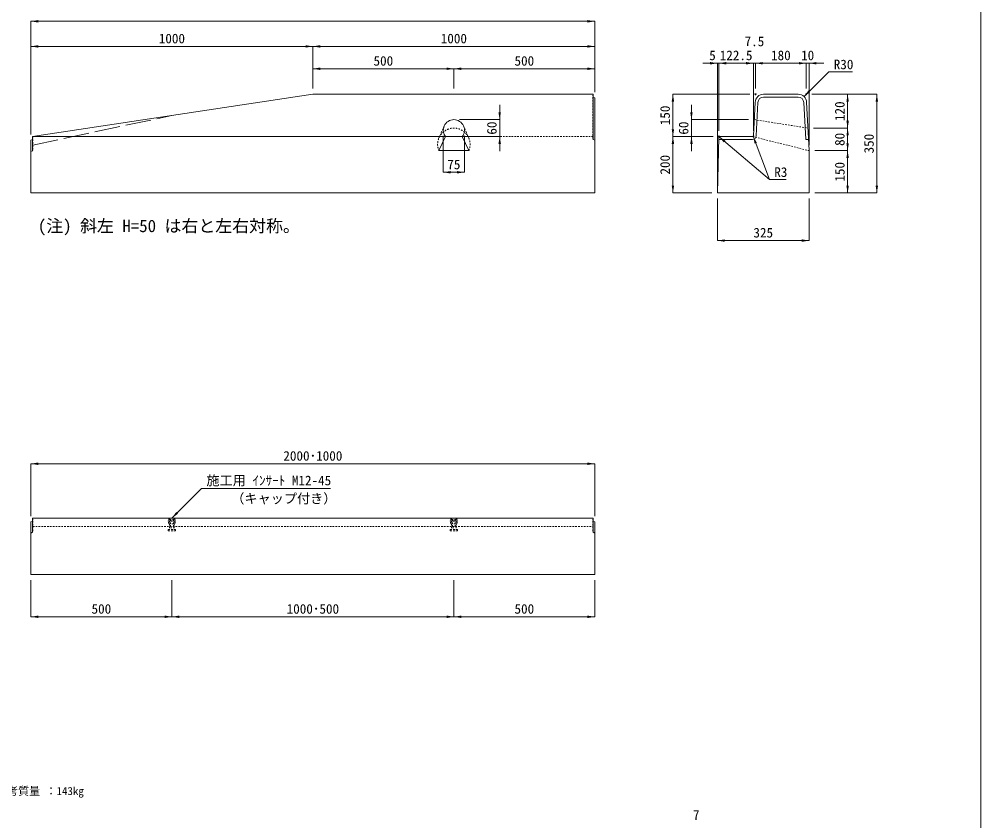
# Model space of a CAD drawing. Units: millimetres at full size; some dimension numbers follow another scale. Extents: x 15356 to 28345, y 158 to 12089.
# Drawn here: x 17606 to 21016, y 3418 to 6262 of the extents above; entities that cross this region are included whole.
import ezdxf
from ezdxf.enums import TextEntityAlignment as Align

# ---------------------------------------------------------------- set-up
doc = ezdxf.new("R2010")
doc.units = ezdxf.units.MM
doc.header["$LTSCALE"] = 15
doc.linetypes.add('DASHED', pattern=[7.5, 6, -1.5])
doc.linetypes.add('USER1', pattern=[0.675, 0.375, -0.3])
for name, color, linetype, lineweight in [('(0-0)', 7, 'Continuous', 13), ('寸法線', 7, 'Continuous', 9), ('本体', 2, 'Continuous', 20), ('枠', 5, 'Continuous', 5), ('補助線', 8, 'Continuous', 13), ('ｲﾝｻｰﾄ', 3, 'USER1', 5)]:
    doc.layers.add(name, color=color, linetype=linetype, lineweight=lineweight)
doc.styles.add('ＭＳ ゴシック', font='')
doc.styles.get('ＭＳ ゴシック').set_extended_font_data('MS Gothic')

# ---------------------------------------------------------------- blocks, each defined once
blk = doc.blocks.new('filled_arrow')
at = {"color": 0, "linetype": 'Continuous', "lineweight": -2}
blk.add_solid([(7.5, 1.25), (0, 0), (7.5, -1.25)], dxfattribs=at)

msp = doc.modelspace()

# ---------------------------------------------------------------- linework, layer by layer
at = {"layer": '(0-0)', "color": 2}
msp.add_line((20206.42, 5845.54), (20203.92, 5845.54), dxfattribs=at)
at = {"layer": '寸法線'}
for p, q in [((17647.02, 6254.45), (19647.02, 6254.45)), ((17647.02, 5852.54), (17647.02, 6254.45)), ((19647.02, 6002.54), (19647.02, 6254.45)), ((17647.02, 6165.37), (18647.02, 6165.37)), ((17647.02, 5852.54), (17647.02, 6165.37)), ((18647.02, 6015.55), (18647.02, 6165.37)), ((18647.02, 6165.37), (19647.02, 6165.37)), ((18647.02, 6015.55), (18647.02, 6165.37)), ((19647.02, 6002.54), (19647.02, 6165.37)), ((20138.77, 6105.61), (20029.77, 6105.61)), ((20235.27, 6105.61), (20060.77, 6105.61)), ((20081.77, 5665.54), (20081.77, 6105.61)), ((20086.77, 5865.54), (20086.77, 6105.61)), ((20086.77, 5865.54), (20086.77, 6105.61)), ((20268.77, 6105.61), (20157.27, 6105.61)), ((20209.27, 5865.54), (20209.27, 6105.61)), ((20209.27, 5865.54), (20209.27, 6105.61)), ((20396.77, 6105.61), (20216.77, 6105.61)), ((20216.77, 6015.54), (20216.77, 6105.61)), ((20216.77, 6015.54), (20216.77, 6105.61)), ((20458.77, 6105.61), (20344.77, 6105.61)), ((20396.77, 6015.54), (20396.77, 6105.61)), ((20396.77, 6015.54), (20396.77, 6105.61)), ((20406.77, 5815.54), (20406.77, 6105.61)), ((18647.02, 6086.08), (19147.02, 6086.08)), ((18647.02, 6015.55), (18647.02, 6086.08)), ((19147.02, 6015.55), (19147.02, 6086.08)), ((19147.02, 6086.08), (19647.02, 6086.08)), ((19147.02, 6015.55), (19147.02, 6086.08)), ((19647.02, 6002.54), (19647.02, 6086.08)), ((19923.93, 5845.54), (19923.93, 5995.54)), ((20196.77, 5995.54), (19923.93, 5995.54)), ((20416.77, 5995.54), (20543.51, 5995.54)), ((20416.77, 5995.54), (20647.06, 5995.54)), ((20543.51, 5875.54), (20543.51, 5995.54)), ((20647.06, 5645.54), (20647.06, 5995.54)), ((19309.59, 5793.54), (19309.59, 5957.54)), ((19989.69, 5793.54), (19989.69, 5957.54)), ((19167.02, 5905.54), (19309.59, 5905.54)), ((20192.27, 5905.54), (19989.69, 5905.54)), ((20422.77, 5875.54), (20543.51, 5875.54)), ((20422.77, 5875.54), (20543.51, 5875.54)), ((20543.51, 5795.54), (20543.51, 5875.54)), ((19109.52, 5848.04), (19109.52, 5718.82)), ((19184.52, 5848.04), (19184.52, 5718.82)), ((19197.02, 5845.54), (19309.59, 5845.54)), ((19923.93, 5645.54), (19923.93, 5845.54)), ((20066.77, 5845.54), (19923.93, 5845.54)), ((20066.77, 5845.54), (19923.93, 5845.54)), ((20066.77, 5845.54), (19989.69, 5845.54)), ((20426.77, 5795.54), (20543.51, 5795.54)), ((20426.77, 5795.54), (20543.51, 5795.54)), ((20543.51, 5645.54), (20543.51, 5795.54)), ((19109.52, 5718.82), (19184.52, 5718.82)), ((20061.77, 5645.54), (19923.93, 5645.54)), ((20426.77, 5645.54), (20543.51, 5645.54)), ((20426.77, 5645.54), (20647.06, 5645.54)), ((20081.77, 5625.54), (20081.77, 5476.55)), ((20406.77, 5625.54), (20406.77, 5476.55)), ((20081.77, 5476.55), (20406.77, 5476.55)), ((17647.02, 4684.78), (19647.02, 4684.78)), ((17647.02, 4499.05), (17647.02, 4684.78)), ((19647.02, 4499.05), (19647.02, 4684.78)), ((17647.02, 4272.05), (17647.02, 4141.95)), ((18147.02, 4272.05), (18147.02, 4141.95)), ((18147.02, 4272.05), (18147.02, 4141.95)), ((19147.02, 4272.05), (19147.02, 4141.95)), ((19147.02, 4272.05), (19147.02, 4141.95)), ((19647.02, 4272.05), (19647.02, 4141.95)), ((17647.02, 4141.95), (18147.02, 4141.95)), ((18147.02, 4141.95), (19147.02, 4141.95)), ((19147.02, 4141.95), (19647.02, 4141.95))]:
    msp.add_line(p, q, dxfattribs=at)
for points in [[(20388.91, 5987.28), (20476.97, 6075.34), (20484.17, 6075.34), (20560.32, 6075.34)], [(20087.36, 5844.93), (20266.18, 5693.41), (20273.38, 5693.41), (20325.23, 5693.41)], [(20208.49, 5846.37), (20266.18, 5693.41), (20273.38, 5693.41), (20325.23, 5693.41)], [(18147.02, 4492.05), (18252.42, 4597.45), (18259.62, 4597.45), (18709.11, 4597.45)]]:
    msp.add_lwpolyline(points, dxfattribs=at)
at = {"layer": '本体'}
for p, q in [((17653.02, 5845.54), (18647.02, 5995.55)), ((18647.02, 5995.55), (19641.02, 5995.55)), ((19641.02, 5995.55), (19641.02, 5985.12)), ((19641.06, 5985.1), (19647.02, 5982.54)), ((19647.02, 5982.54), (19647.02, 5645.54)), ((20368.23, 5995.54), (20245.31, 5995.54)), ((20209.41, 5848.39), (20215.35, 5967.04)), ((20398.2, 5967.04), (20406.77, 5795.54)), ((17652.98, 5835.1), (17647.02, 5832.54)), ((17647.02, 5832.54), (17647.02, 5645.54)), ((17653.02, 5845.54), (17653.02, 5835.11)), ((20086.7, 5842.62), (20081.77, 5645.54)), ((20089.7, 5845.54), (20206.42, 5845.54)), ((20406.77, 5795.54), (20406.77, 5645.54)), ((19647.02, 5645.54), (17647.02, 5645.54)), ((20081.77, 5645.54), (20406.77, 5645.54)), ((17652.98, 4481.6), (17647.02, 4479.05)), ((17647.02, 4479.05), (17647.02, 4292.05)), ((17653.02, 4492.05), (17653.02, 4481.62)), ((19641.02, 4492.05), (17653.02, 4492.05)), ((19641.02, 4492.05), (19641.02, 4481.62)), ((19641.06, 4481.6), (19647.02, 4479.05)), ((19647.02, 4479.05), (19647.02, 4292.05)), ((17647.02, 4292.05), (19647.02, 4292.05))]:
    msp.add_line(p, q, dxfattribs=at)
at = {"layer": '本体', "color": 4, "linetype": 'USER1', "lineweight": 5}
for p, q in [((19641.02, 5995.55), (19640.02, 5985.54)), ((19640.02, 5985.54), (19641.06, 5985.1)), ((19640.02, 5985.54), (19640.02, 5835.54)), ((17654.02, 5835.54), (17652.98, 5835.1)), ((17653.02, 5845.54), (17654.02, 5835.54)), ((17654.02, 5835.54), (17654.02, 5795.54)), ((19640.02, 5835.54), (19641.02, 5835.11)), ((17654.02, 5795.54), (17653.02, 5795.12)), ((17654.02, 4482.05), (17652.98, 4481.6)), ((17653.02, 4492.05), (17654.02, 4482.05)), ((17654.02, 4482.05), (17654.02, 4442.05)), ((19641.02, 4492.05), (19640.02, 4482.05)), ((19640.02, 4482.05), (19641.06, 4481.6)), ((19640.02, 4482.05), (19640.02, 4442.05)), ((17654.02, 4442.05), (17653.02, 4441.62)), ((19640.02, 4442.05), (19641.02, 4441.62))]:
    msp.add_line(p, q, dxfattribs=at)
at = {"layer": '本体', "lineweight": 5}
for p, q in [((19641.02, 5985.12), (19641.02, 5835.11)), ((17653.02, 5835.11), (17653.02, 5795.12)), ((19641.02, 5835.11), (19647.02, 5832.54)), ((17653.02, 5795.12), (17647.02, 5792.54)), ((17653.02, 4481.62), (17653.02, 4441.62)), ((19641.02, 4481.62), (19641.02, 4441.62)), ((17653.02, 4441.62), (17647.02, 4439.05)), ((19641.02, 4441.62), (19647.02, 4439.05))]:
    msp.add_line(p, q, dxfattribs=at)
at = {"layer": '本体', "color": 4, "lineweight": 5}
for p, q in [((20368.23, 5985.55), (20245.31, 5985.55)), ((20219.4, 5847.89), (20225.33, 5966.54)), ((20388.21, 5966.54), (20394.76, 5835.54)), ((20089.45, 5835.54), (20206.42, 5835.54)), ((20394.76, 5835.54), (20404.77, 5835.54))]:
    msp.add_line(p, q, dxfattribs=at)
at = {"layer": '本体', "linetype": 'DASHED', "lineweight": 9}
msp.add_line((17654.02, 5815.55), (18147.02, 5920.09), dxfattribs=at)
at = {"layer": '本体', "linetype": 'USER1', "lineweight": 9}
for p, q in [((20212.27, 5905.54), (20402.77, 5875.54)), ((19112.65, 5883.04), (19094.32, 5841.04)), ((19181.39, 5883.04), (19199.72, 5841.04)), ((19641.02, 5845.54), (19309.59, 5845.54)), ((20206.42, 5845.54), (20406.77, 5795.54)), ((17654.02, 4462.05), (19641.02, 4462.05))]:
    msp.add_line(p, q, dxfattribs=at)
at = {"layer": '本体', "lineweight": 9}
for p, q in [((19250.61, 5845.54), (17653.02, 5845.54)), ((19117.02, 5845.54), (19094.1, 5795.54)), ((19117.02, 5845.54), (19177.02, 5845.54)), ((19177.02, 5845.54), (19199.94, 5795.54)), ((19199.94, 5795.54), (19094.1, 5795.54))]:
    msp.add_line(p, q, dxfattribs=at)
at = {"layer": '本体'}
for centre, radius, start, end in [((20245.31, 5965.54), 30, 90, 177.13808), ((20368.23, 5965.54), 30, 2.86246, 90), ((20089.7, 5842.54), 3, 90, 178.56789), ((20206.42, 5848.54), 3, 270, 357.13808)]:
    msp.add_arc(centre, radius, start, end, dxfattribs=at)
at = {"layer": '本体', "color": 4, "lineweight": 5}
for centre, radius, start, end in [((20245.31, 5965.54), 20, 90, 177.13785), ((20368.23, 5965.54), 20, 2.86273, 90), ((20089.45, 5832.54), 3, 90, 178.56967), ((20206.42, 5848.54), 13, 270, 357.13901)]:
    msp.add_arc(centre, radius, start, end, dxfattribs=at)
at = {"layer": '本体', "lineweight": 9}
for start, end in [(350.79361, 189.20639), (189.20639, 216.86649), (323.13351, 350.79361)]:
    msp.add_arc((19147.02, 5868.04), 37.5, start, end, dxfattribs=at)
at = {"layer": '本体', "linetype": 'USER1', "lineweight": 9}
msp.add_arc((19147.02, 5818.04), 57.5, 336.96643, 203.03357, dxfattribs=at)
at = {"layer": '枠', "lineweight": 20}
msp.add_line((21015.7, 1720.43), (21015.7, 8720.43), dxfattribs=at)
at = {"layer": '補助線'}
for centre in [(20216.77, 5995.54), (20396.77, 5995.54), (20086.77, 5845.54), (20209.27, 5845.54)]:
    msp.add_circle(centre, 2, dxfattribs=at)
at = {"layer": 'ｲﾝｻｰﾄ'}
for p, q in [((18133.77, 4482.8), (18133.77, 4481.3)), ((18133.77, 4482.8), (18160.27, 4482.8)), ((18133.77, 4481.3), (18160.27, 4481.3)), ((18136.27, 4492.05), (18135.02, 4482.8)), ((18136.27, 4472.05), (18135.02, 4481.3)), ((18136.27, 4492.05), (18157.77, 4492.05)), ((18136.27, 4472.05), (18157.77, 4472.05)), ((18138.77, 4492.05), (18138.77, 4451.05)), ((18138.77, 4487.05), (18155.27, 4487.05)), ((18141.77, 4487.05), (18141.77, 4457.05)), ((18152.27, 4487.05), (18152.27, 4457.05)), ((18155.27, 4492.05), (18155.27, 4451.05)), ((18157.77, 4492.05), (18159.02, 4482.8)), ((18157.77, 4472.05), (18159.02, 4481.3)), ((18160.27, 4482.8), (18160.27, 4481.3)), ((19133.77, 4482.8), (19133.77, 4481.3)), ((19133.77, 4482.8), (19160.27, 4482.8)), ((19133.77, 4481.3), (19160.27, 4481.3)), ((19136.27, 4492.05), (19135.02, 4482.8)), ((19136.27, 4472.05), (19135.02, 4481.3)), ((19136.27, 4492.05), (19157.77, 4492.05)), ((19136.27, 4472.05), (19157.77, 4472.05)), ((19138.77, 4492.05), (19138.77, 4451.05)), ((19138.77, 4487.05), (19155.27, 4487.05)), ((19141.77, 4487.05), (19141.77, 4457.05)), ((19152.27, 4487.05), (19152.27, 4457.05)), ((19155.27, 4492.05), (19155.27, 4451.05)), ((19157.77, 4492.05), (19159.02, 4482.8)), ((19157.77, 4472.05), (19159.02, 4481.3)), ((19160.27, 4482.8), (19160.27, 4481.3)), ((18134.27, 4451.05), (18134.27, 4447.05)), ((18134.27, 4451.05), (18159.77, 4451.05)), ((18134.27, 4447.05), (18159.77, 4447.05)), ((18141.77, 4457.05), (18152.27, 4457.05)), ((18159.77, 4451.05), (18159.77, 4447.05)), ((19134.27, 4451.05), (19134.27, 4447.05)), ((19134.27, 4451.05), (19159.77, 4451.05)), ((19134.27, 4447.05), (19159.77, 4447.05)), ((19141.77, 4457.05), (19152.27, 4457.05)), ((19159.77, 4451.05), (19159.77, 4447.05))]:
    msp.add_line(p, q, dxfattribs=at)

# ---------------------------------------------------------------- block references
at = {"layer": '寸法線', "xscale": 3.47, "yscale": 3.47}
for p in [(17647.02, 6254.45), (17647.02, 6165.37), (18647.02, 6165.37), (20086.77, 6105.61), (20216.77, 6105.61), (20216.77, 6105.61), (20406.77, 6105.61), (18647.02, 6086.08), (19147.02, 6086.08), (19109.52, 5718.82), (20081.77, 5476.55), (17647.02, 4684.78), (17647.02, 4141.95), (18147.02, 4141.95), (19147.02, 4141.95)]:
    msp.add_blockref('filled_arrow', p, dxfattribs=at)
for p, rotation in [((19647.02, 6254.45), 180), ((18647.02, 6165.37), 180), ((19647.02, 6165.37), 180), ((20081.77, 6105.61), 180), ((20209.27, 6105.61), 180), ((20396.77, 6105.61), 180), ((20396.77, 6105.61), 180), ((19147.02, 6086.08), 180), ((19647.02, 6086.08), 180), ((20388.91, 5987.28), 45), ((19923.93, 5995.54), 270), ((20543.51, 5995.54), 270), ((20647.06, 5995.54), 270), ((19309.59, 5905.54), 90), ((19989.69, 5905.54), 90), ((20543.51, 5875.54), 90), ((19923.93, 5845.54), 90), ((20543.51, 5875.54), 270), ((19309.59, 5845.54), 270), ((19923.93, 5845.54), 270), ((19989.69, 5845.54), 270), ((20087.36, 5844.93), 319.7), ((20208.49, 5846.37), 290.7), ((20543.51, 5795.54), 90), ((20543.51, 5795.54), 270), ((19184.52, 5718.82), 180), ((19923.93, 5645.54), 90), ((20543.51, 5645.54), 90), ((20647.06, 5645.54), 90), ((20406.77, 5476.55), 180), ((19647.02, 4684.78), 180), ((18147.02, 4492.05), 45), ((18147.02, 4141.95), 180), ((19147.02, 4141.95), 180), ((19647.02, 4141.95), 180)]:
    msp.add_blockref('filled_arrow', p, dxfattribs=dict(at, rotation=rotation))

# ---------------------------------------------------------------- texts
at = {"layer": '(0-0)', "style": 'ＭＳ ゴシック'}
for s, height, p in [('(注) 斜左 H=50 は右と左右対称。', 43.99, (17671.6, 5493.34)), ('参考質量 ：143kg', 28.48, (17524.35, 3500.96))]:
    msp.add_text(s, height=height, dxfattribs=at).set_placement(p, align=Align.BOTTOM_LEFT)
at = {"layer": '寸法線', "style": 'ＭＳ ゴシック'}
for s, p in [('1000', (18147.02, 6193.37)), ('1000', (19147.02, 6193.37)), ('7.5', (20213.02, 6183.31)), ('5', (20064.28, 6133.61)), ('122.5', (20148.02, 6133.61)), ('180', (20306.77, 6133.61)), ('10', (20401.77, 6133.61)), ('500', (18897.02, 6114.08)), ('500', (19397.02, 6114.08)), ('75', (19147.02, 5746.82)), ('325', (20244.27, 5504.55)), ('2000･1000', (18647.02, 4712.78)), ('500', (17897.02, 4169.95)), ('1000･500', (18647.02, 4169.95)), ('500', (19397.02, 4169.95)), ('7', (20006.61, 3438.64))]:
    msp.add_text(s, height=34.18, dxfattribs=at).set_placement(p, align=Align.MIDDLE_CENTER)
for s, p in [('R30', (20494.17, 6118.54)), ('R3', (20283.38, 5736.61)), ('R3', (20283.38, 5736.61)), ('施工用 ｲﾝｻｰﾄ M12-45', (18269.62, 4642.66))]:
    msp.add_text(s, height=34.18, dxfattribs=at).set_placement(p, align=Align.TOP_LEFT)
for s, p in [('120', (20515.51, 5935.54)), ('150', (19895.93, 5920.54)), ('60', (19281.59, 5875.54)), ('60', (19961.69, 5875.54)), ('80', (20515.51, 5835.54)), ('350', (20619.06, 5820.54)), ('200', (19895.93, 5745.54)), ('150', (20515.51, 5720.54))]:
    msp.add_text(s, height=34.18, rotation=90, dxfattribs=at).set_placement(p, align=Align.MIDDLE_CENTER)
msp.add_text('（キャップ付き）', height=34.18, dxfattribs=at).set_placement((18357.6, 4534.08), align=Align.BOTTOM_LEFT)

doc.saveas('drawing.dxf')
